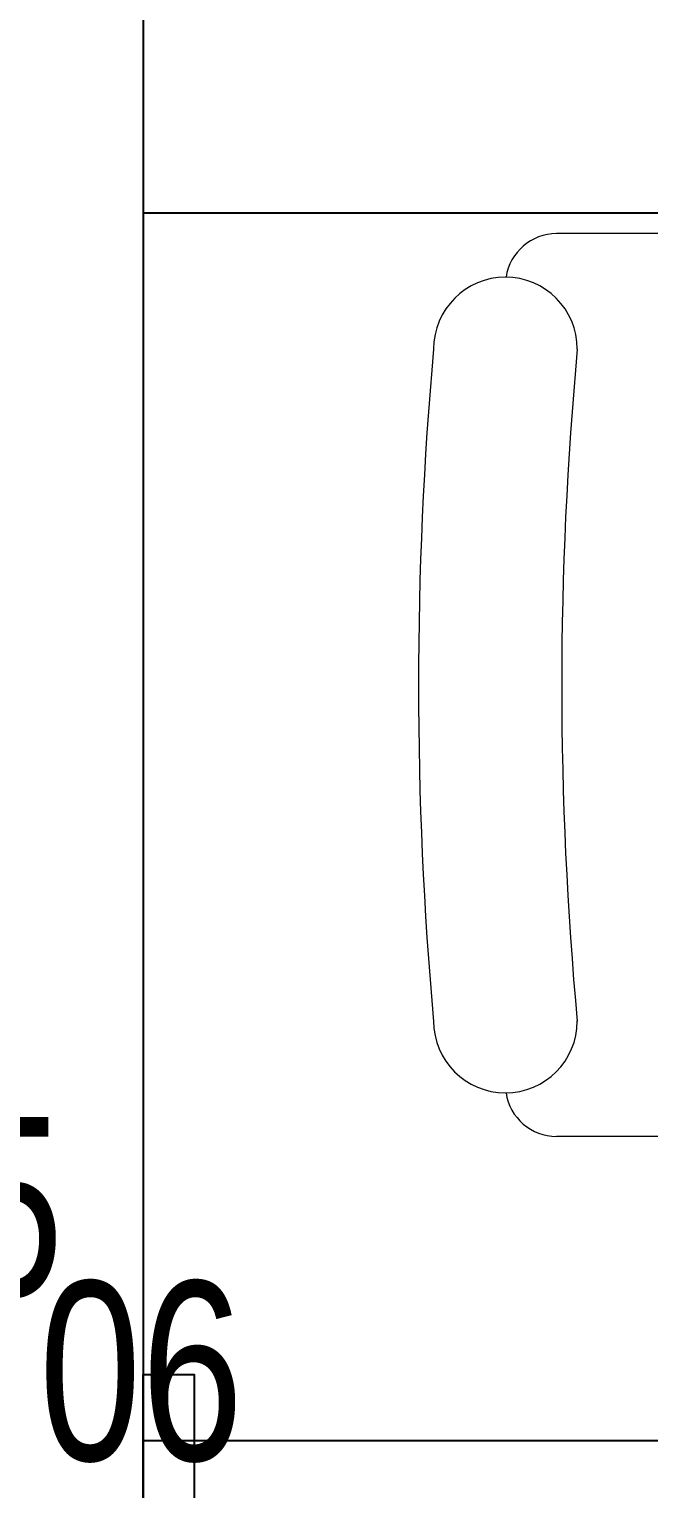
# Model space of a CAD drawing. Extents: x -12260 to 184725, y -29287 to 19916.
# Drawn here: x 29420 to 29723, y -6234 to -5520 of the extents above; entities that cross this region are included whole.
import ezdxf

# ---------------------------------------------------------------- set-up
doc = ezdxf.new("R2010")
doc.units = 0
doc.header["$LTSCALE"] = 0.25
doc.linetypes.add('DASHDOT', pattern=[25.4, 12.7, -6.35, 0, -6.35])
for name, color, linetype, lineweight in [('01-First Floor-FUR$0$72_EGR_EQP_TAG', 142, 'Continuous', 5), ('01-First Floor-FUR$0$LOADING', 253, 'Continuous', 5), ('01-First Floor-FUR$0$Walls', 251, 'Continuous', 5), ('E-LITE-CLNG-CNDT', 6, 'DASHDOT', 35)]:
    doc.layers.add(name, color=color, linetype=linetype, lineweight=lineweight)
doc.layers.add('01-First Floor-FUR$0$FALSE CEILING', color=251, linetype='Continuous')
doc.styles.add('01-First Floor-FUR$0$X3G_ENTITY_257CFD', font='swisscl.ttf', dxfattribs={"height": 200})

# ---------------------------------------------------------------- blocks, each defined once
blk = doc.blocks.new('01-First Floor-FUR$0$GF21018-P')
at = {"color": 0}
for p, q in [((-0.2207, 0.47563), (-0.2207, 0.0675)), ((0.22049, 0.47563), (0.22049, 0.0675))]:
    blk.add_line(p, q, dxfattribs=at)
for centre, radius, start, end in [((-0.16429, 0.0425), 0.03511, 90, 270), ((0, 1.84674), 1.77674, 264.69456, 275.30527), ((0.16409, 0.0425), 0.03511, 270, 90), ((-0.1957, 0.0675), 0.025, 180, 261.47208), ((0.19549, 0.0675), 0.025, 278.52792, 360), ((0, 1.83136), 1.83136, 264.85322, 275.14698)]:
    blk.add_arc(centre, radius, start, end, dxfattribs=at)
blk = doc.blocks.new('01-First Floor-FUR')
at = {"layer": '01-First Floor-FUR$0$FALSE CEILING', "linetype": 'Continuous'}
for p, q in [((29476, -5610), (32976, -5610)), ((29476, -6210), (32976, -6210))]:
    blk.add_line(p, q, dxfattribs=at)
at = {"layer": '01-First Floor-FUR$0$FALSE CEILING'}
blk.add_lwpolyline([(29476, -6810), (32976, -6810), (32976, -2810), (29476, -2810)], close=True, dxfattribs=at)
at = {"layer": '01-First Floor-FUR$0$FALSE CEILING', "elevation": -0.1}
blk.add_lwpolyline([(29501, -6683.69), (29476, -6683.69), (29476, -6177.69), (29501, -6177.69), (29501, -6683.69)], dxfattribs=at)
at = {"layer": '01-First Floor-FUR$0$LOADING', "elevation": -0.1}
blk.add_lwpolyline([(29501, -6683.69), (29476, -6683.69), (29476, -6177.69), (29501, -6177.69), (29501, -6683.69)], dxfattribs=at)
at = {"layer": '01-First Floor-FUR$0$Walls'}
blk.add_line((29476, -2810), (29476, -6810), dxfattribs=at)
at = {"layer": '01-First Floor-FUR$0$LOADING', "extrusion": (-7.77426e-06, 2.24021e-05, 1), "xscale": 1000, "yscale": 1000, "zscale": 1000, "rotation": 269.9985892449479}
blk.add_blockref('01-First Floor-FUR$0$GF21018-P', (29610.62, -5840.87, -0.48), dxfattribs=at)
at = {"layer": '01-First Floor-FUR$0$72_EGR_EQP_TAG', "char_height": 87.473, "attachment_point": 2, "style": '01-First Floor-FUR$0$X3G_ENTITY_257CFD'}
for s, insert in [('05', (29387.32, -6051.92, -0.1)), ('06', (29475.12, -6132.2, -0.1))]:
    blk.add_mtext(s, dxfattribs=dict(at, insert=insert))

msp = doc.modelspace()

# ---------------------------------------------------------------- block references
at = {"layer": 'E-LITE-CLNG-CNDT'}
msp.add_blockref('01-First Floor-FUR', (0, 0), dxfattribs=at)

doc.saveas('drawing.dxf')
